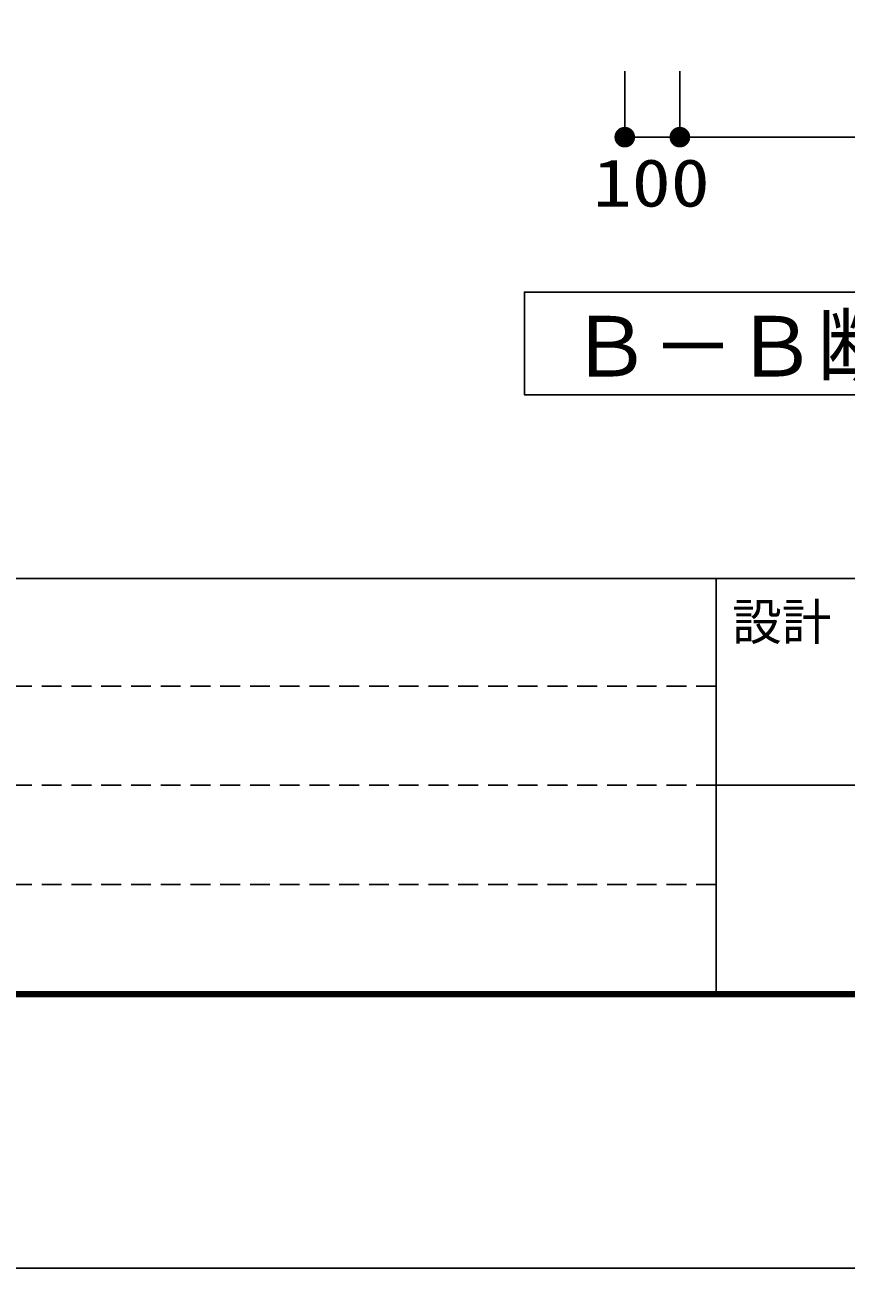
# Model space of a CAD drawing. Units: millimetres, scale not verified. Extents: x -22013 to 8910, y -6308 to 6308.
# Drawn here: x -1015 to 476, y -6308 to -4052 of the extents above; entities that cross this region are included whole.
import ezdxf
from ezdxf.enums import TextEntityAlignment as Align

# ---------------------------------------------------------------- set-up
doc = ezdxf.new("R2010")
doc.units = ezdxf.units.MM
doc.header["$LTSCALE"] = 30
doc.linetypes.add('DASHED1', pattern=[1.8, 1.2, -0.6])
for name, color, linetype, lineweight in [('0-6_機器', 3, 'Continuous', 25), ('1-6_00クル-フ-6寸法', 132, 'Continuous', 25), ('1-9_図面枠', 7, 'Continuous', 25), ('1-A_Axis_waku', 7, 'Continuous', 25)]:
    doc.layers.add(name, color=color, linetype=linetype, lineweight=lineweight)
doc.styles.add('ＭＳ ゴシック', font='')
doc.styles.get('ＭＳ ゴシック').set_extended_font_data('MS Gothic')

msp = doc.modelspace()

# ---------------------------------------------------------------- linework, layer by layer
at = {"layer": '0-6_機器'}
msp.add_lwpolyline([(1921.27, -4723.09), (1921.27, -4536.78), (-108.06, -4536.78), (-108.06, -4723.09)], close=True, dxfattribs=at)
at = {"layer": '1-6_00クル-フ-6寸法', "color": 4}
for p, q in [((74.18, -4135.72), (74.18, -4255.72)), ((174.18, -4135.72), (174.18, -4255.72)), ((174.18, -4135.72), (174.18, -4255.72)), ((74.18, -4255.72), (174.18, -4255.72)), ((174.18, -4255.72), (1674.18, -4255.72))]:
    msp.add_line(p, q, dxfattribs=at)
at = {"layer": '1-6_00クル-フ-6寸法'}
for points in [[(74.18, -4255.72), (62.23, -4241.28), (64.13, -4239.89)], [(74.18, -4255.72), (64.13, -4239.89), (66.19, -4238.76)], [(74.18, -4255.72), (66.19, -4238.76), (68.38, -4237.89)], [(74.18, -4255.72), (68.38, -4237.89), (70.66, -4237.31)], [(74.18, -4255.72), (70.66, -4237.31), (73, -4237.01)], [(74.18, -4255.72), (73, -4237.01), (75.35, -4237.01)], [(74.18, -4255.72), (75.35, -4237.01), (77.69, -4237.31)], [(74.18, -4255.72), (77.69, -4237.31), (79.97, -4237.89)], [(74.18, -4255.72), (79.97, -4237.89), (82.16, -4238.76)], [(74.18, -4255.72), (82.16, -4238.76), (84.22, -4239.89)], [(74.18, -4255.72), (84.22, -4239.89), (86.13, -4241.28)], [(174.18, -4255.72), (162.22, -4241.28), (164.13, -4239.89)], [(174.18, -4255.72), (162.22, -4241.28), (164.13, -4239.89)], [(174.18, -4255.72), (164.13, -4239.89), (166.19, -4238.76)], [(174.18, -4255.72), (164.13, -4239.89), (166.19, -4238.76)], [(174.18, -4255.72), (166.19, -4238.76), (168.38, -4237.89)], [(174.18, -4255.72), (166.19, -4238.76), (168.38, -4237.89)], [(174.18, -4255.72), (168.38, -4237.89), (170.66, -4237.31)], [(174.18, -4255.72), (168.38, -4237.89), (170.66, -4237.31)], [(174.18, -4255.72), (170.66, -4237.31), (173, -4237.01)], [(174.18, -4255.72), (170.66, -4237.31), (173, -4237.01)], [(174.18, -4255.72), (173, -4237.01), (175.35, -4237.01)], [(174.18, -4255.72), (173, -4237.01), (175.35, -4237.01)], [(174.18, -4255.72), (175.35, -4237.01), (177.69, -4237.31)], [(174.18, -4255.72), (175.35, -4237.01), (177.69, -4237.31)], [(174.18, -4255.72), (177.69, -4237.31), (179.97, -4237.89)], [(174.18, -4255.72), (177.69, -4237.31), (179.97, -4237.89)], [(174.18, -4255.72), (179.97, -4237.89), (182.16, -4238.76)], [(174.18, -4255.72), (179.97, -4237.89), (182.16, -4238.76)], [(174.18, -4255.72), (182.16, -4238.76), (184.22, -4239.89)], [(174.18, -4255.72), (182.16, -4238.76), (184.22, -4239.89)], [(174.18, -4255.72), (184.22, -4239.89), (186.13, -4241.28)], [(174.18, -4255.72), (184.22, -4239.89), (186.13, -4241.28)], [(74.18, -4255.72), (55.43, -4255.72), (55.58, -4253.37)], [(74.18, -4255.72), (55.58, -4258.07), (55.43, -4255.72)], [(74.18, -4255.72), (55.58, -4253.37), (56.02, -4251.06)], [(74.18, -4255.72), (56.02, -4260.39), (55.58, -4258.07)], [(74.18, -4255.72), (56.02, -4251.06), (56.74, -4248.82)], [(74.18, -4255.72), (56.74, -4262.63), (56.02, -4260.39)], [(74.18, -4255.72), (56.74, -4248.82), (57.75, -4246.69)], [(74.18, -4255.72), (57.75, -4264.76), (56.74, -4262.63)], [(74.18, -4255.72), (57.75, -4246.69), (59.01, -4244.7)], [(74.18, -4255.72), (59.01, -4266.74), (57.75, -4264.76)], [(74.18, -4255.72), (59.01, -4244.7), (60.51, -4242.89)], [(74.18, -4255.72), (60.51, -4268.56), (59.01, -4266.74)], [(74.18, -4255.72), (60.51, -4242.89), (62.23, -4241.28)], [(74.18, -4255.72), (62.23, -4270.17), (60.51, -4268.56)], [(74.18, -4255.72), (64.13, -4271.55), (62.23, -4270.17)], [(74.18, -4255.72), (66.19, -4272.69), (64.13, -4271.55)], [(74.18, -4255.72), (68.38, -4273.56), (66.19, -4272.69)], [(74.18, -4255.72), (70.66, -4274.14), (68.38, -4273.56)], [(74.18, -4255.72), (73, -4274.44), (70.66, -4274.14)], [(74.18, -4255.72), (75.35, -4274.44), (73, -4274.44)], [(74.18, -4255.72), (86.13, -4241.28), (87.85, -4242.89)], [(74.18, -4255.72), (87.85, -4242.89), (89.35, -4244.7)], [(74.18, -4255.72), (89.35, -4244.7), (90.61, -4246.69)], [(74.18, -4255.72), (90.61, -4246.69), (91.61, -4248.82)], [(74.18, -4255.72), (91.61, -4248.82), (92.34, -4251.06)], [(74.18, -4255.72), (92.34, -4251.06), (92.78, -4253.37)], [(74.18, -4255.72), (92.78, -4253.37), (92.93, -4255.72)], [(74.18, -4255.72), (77.69, -4274.14), (75.35, -4274.44)], [(74.18, -4255.72), (79.97, -4273.56), (77.69, -4274.14)], [(74.18, -4255.72), (82.16, -4272.69), (79.97, -4273.56)], [(74.18, -4255.72), (84.22, -4271.55), (82.16, -4272.69)], [(74.18, -4255.72), (86.13, -4270.17), (84.22, -4271.55)], [(74.18, -4255.72), (87.85, -4268.56), (86.13, -4270.17)], [(74.18, -4255.72), (89.35, -4266.74), (87.85, -4268.56)], [(74.18, -4255.72), (90.61, -4264.76), (89.35, -4266.74)], [(74.18, -4255.72), (91.61, -4262.63), (90.61, -4264.76)], [(74.18, -4255.72), (92.34, -4260.39), (91.61, -4262.63)], [(74.18, -4255.72), (92.78, -4258.07), (92.34, -4260.39)], [(74.18, -4255.72), (92.93, -4255.72), (92.78, -4258.07)], [(174.18, -4255.72), (155.43, -4255.72), (155.57, -4253.37)], [(174.18, -4255.72), (155.43, -4255.72), (155.57, -4253.37)], [(174.18, -4255.72), (155.57, -4258.07), (155.43, -4255.72)], [(174.18, -4255.72), (155.57, -4258.07), (155.43, -4255.72)], [(174.18, -4255.72), (155.57, -4253.37), (156.01, -4251.06)], [(174.18, -4255.72), (155.57, -4253.37), (156.01, -4251.06)], [(174.18, -4255.72), (156.01, -4260.39), (155.57, -4258.07)], [(174.18, -4255.72), (156.01, -4260.39), (155.57, -4258.07)], [(174.18, -4255.72), (156.01, -4251.06), (156.74, -4248.82)], [(174.18, -4255.72), (156.01, -4251.06), (156.74, -4248.82)], [(174.18, -4255.72), (156.74, -4262.63), (156.01, -4260.39)], [(174.18, -4255.72), (156.74, -4262.63), (156.01, -4260.39)], [(174.18, -4255.72), (156.74, -4248.82), (157.74, -4246.69)], [(174.18, -4255.72), (156.74, -4248.82), (157.74, -4246.69)], [(174.18, -4255.72), (157.74, -4264.76), (156.74, -4262.63)], [(174.18, -4255.72), (157.74, -4264.76), (156.74, -4262.63)], [(174.18, -4255.72), (157.74, -4246.69), (159.01, -4244.7)], [(174.18, -4255.72), (157.74, -4246.69), (159.01, -4244.7)], [(174.18, -4255.72), (159.01, -4266.74), (157.74, -4264.76)], [(174.18, -4255.72), (159.01, -4266.74), (157.74, -4264.76)], [(174.18, -4255.72), (159.01, -4244.7), (160.51, -4242.89)], [(174.18, -4255.72), (159.01, -4244.7), (160.51, -4242.89)], [(174.18, -4255.72), (160.51, -4268.56), (159.01, -4266.74)], [(174.18, -4255.72), (160.51, -4268.56), (159.01, -4266.74)], [(174.18, -4255.72), (160.51, -4242.89), (162.22, -4241.28)], [(174.18, -4255.72), (160.51, -4242.89), (162.22, -4241.28)], [(174.18, -4255.72), (162.22, -4270.17), (160.51, -4268.56)], [(174.18, -4255.72), (162.22, -4270.17), (160.51, -4268.56)], [(174.18, -4255.72), (164.13, -4271.55), (162.22, -4270.17)], [(174.18, -4255.72), (164.13, -4271.55), (162.22, -4270.17)], [(174.18, -4255.72), (166.19, -4272.69), (164.13, -4271.55)], [(174.18, -4255.72), (166.19, -4272.69), (164.13, -4271.55)], [(174.18, -4255.72), (168.38, -4273.56), (166.19, -4272.69)], [(174.18, -4255.72), (168.38, -4273.56), (166.19, -4272.69)], [(174.18, -4255.72), (170.66, -4274.14), (168.38, -4273.56)], [(174.18, -4255.72), (170.66, -4274.14), (168.38, -4273.56)], [(174.18, -4255.72), (173, -4274.44), (170.66, -4274.14)], [(174.18, -4255.72), (173, -4274.44), (170.66, -4274.14)], [(174.18, -4255.72), (175.35, -4274.44), (173, -4274.44)], [(174.18, -4255.72), (175.35, -4274.44), (173, -4274.44)], [(174.18, -4255.72), (186.13, -4241.28), (187.84, -4242.89)], [(174.18, -4255.72), (186.13, -4241.28), (187.84, -4242.89)], [(174.18, -4255.72), (187.84, -4242.89), (189.34, -4244.7)], [(174.18, -4255.72), (187.84, -4242.89), (189.34, -4244.7)], [(174.18, -4255.72), (189.34, -4244.7), (190.61, -4246.69)], [(174.18, -4255.72), (189.34, -4244.7), (190.61, -4246.69)], [(174.18, -4255.72), (190.61, -4246.69), (191.61, -4248.82)], [(174.18, -4255.72), (190.61, -4246.69), (191.61, -4248.82)], [(174.18, -4255.72), (191.61, -4248.82), (192.34, -4251.06)], [(174.18, -4255.72), (191.61, -4248.82), (192.34, -4251.06)], [(174.18, -4255.72), (192.34, -4251.06), (192.78, -4253.37)], [(174.18, -4255.72), (192.34, -4251.06), (192.78, -4253.37)], [(174.18, -4255.72), (192.78, -4253.37), (192.93, -4255.72)], [(174.18, -4255.72), (192.78, -4253.37), (192.93, -4255.72)], [(174.18, -4255.72), (177.69, -4274.14), (175.35, -4274.44)], [(174.18, -4255.72), (179.97, -4273.56), (177.69, -4274.14)], [(174.18, -4255.72), (182.16, -4272.69), (179.97, -4273.56)], [(174.18, -4255.72), (184.22, -4271.55), (182.16, -4272.69)], [(174.18, -4255.72), (186.13, -4270.17), (184.22, -4271.55)], [(174.18, -4255.72), (187.84, -4268.56), (186.13, -4270.17)], [(174.18, -4255.72), (189.34, -4266.74), (187.84, -4268.56)], [(174.18, -4255.72), (190.61, -4264.76), (189.34, -4266.74)], [(174.18, -4255.72), (191.61, -4262.63), (190.61, -4264.76)], [(174.18, -4255.72), (192.34, -4260.39), (191.61, -4262.63)], [(174.18, -4255.72), (192.78, -4258.07), (192.34, -4260.39)], [(174.18, -4255.72), (192.93, -4255.72), (192.78, -4258.07)], [(174.18, -4255.72), (177.69, -4274.14), (175.35, -4274.44)], [(174.18, -4255.72), (179.97, -4273.56), (177.69, -4274.14)], [(174.18, -4255.72), (182.16, -4272.69), (179.97, -4273.56)], [(174.18, -4255.72), (184.22, -4271.55), (182.16, -4272.69)], [(174.18, -4255.72), (186.13, -4270.17), (184.22, -4271.55)], [(174.18, -4255.72), (187.84, -4268.56), (186.13, -4270.17)], [(174.18, -4255.72), (189.34, -4266.74), (187.84, -4268.56)], [(174.18, -4255.72), (190.61, -4264.76), (189.34, -4266.74)], [(174.18, -4255.72), (191.61, -4262.63), (190.61, -4264.76)], [(174.18, -4255.72), (192.34, -4260.39), (191.61, -4262.63)], [(174.18, -4255.72), (192.78, -4258.07), (192.34, -4260.39)], [(174.18, -4255.72), (192.93, -4255.72), (192.78, -4258.07)]]:
    msp.add_solid(points, dxfattribs=at)
at = {"layer": '1-9_図面枠'}
msp.add_lwpolyline([(-8910, -6307.5), (-8910, 6307.5), (8910, 6307.5), (8910, -6307.5)], close=True, dxfattribs=at)
at = {"layer": '1-A_Axis_waku'}
for p, q in [((-7770, -5056.5), (8400, -5056.5)), ((239.99, -5806.5), (239.99, -5056.5)), ((239.99, -5431.5), (8399.99, -5431.5)), ((8408.4, -5814.9), (-7778.4, -5814.9)), ((8407.8, -5814.3), (-7777.8, -5814.3)), ((8407.2, -5813.7), (-7777.2, -5813.7)), ((8406.6, -5813.1), (-7776.6, -5813.1)), ((8406, -5812.5), (-7776, -5812.5)), ((8405.4, -5811.9), (-7775.4, -5811.9)), ((8404.8, -5811.3), (-7774.8, -5811.3)), ((8404.2, -5810.7), (-7774.2, -5810.7)), ((8403.6, -5810.1), (-7773.6, -5810.1)), ((8403, -5809.5), (-7773, -5809.5)), ((8402.4, -5808.9), (-7772.4, -5808.9)), ((8401.8, -5808.3), (-7771.8, -5808.3)), ((8401.2, -5807.7), (-7771.2, -5807.7)), ((8400.6, -5807.1), (-7770.6, -5807.1)), ((-7770, -5806.5), (8400, -5806.5))]:
    msp.add_line(p, q, dxfattribs=at)
at = {"layer": '1-A_Axis_waku', "linetype": 'DASHED1'}
for p, q in [((240, -5251.5), (-7770, -5251.5)), ((240, -5431.5), (-7770, -5431.5)), ((240, -5611.5), (-7770, -5611.5))]:
    msp.add_line(p, q, dxfattribs=at)

# ---------------------------------------------------------------- texts
at = {"layer": '0-6_機器', "color": 4, "style": 'ＭＳ ゴシック'}
msp.add_text('Ｂ－Ｂ断面図', height=110, dxfattribs=at).set_placement((-26.81, -4723.06), align=Align.BOTTOM_LEFT)
at = {"layer": '1-6_00クル-フ-6寸法', "color": 3, "style": 'ＭＳ ゴシック', "width": 1.2}
msp.add_text('100', height=86.66, dxfattribs=at).set_placement((16.18, -4407.72), align=Align.BOTTOM_LEFT)
at = {"layer": '1-A_Axis_waku', "style": 'ＭＳ ゴシック'}
msp.add_text('設計', height=65.98, dxfattribs=at).set_placement((269.16, -5187.88), align=Align.BOTTOM_LEFT)

doc.saveas('drawing.dxf')
